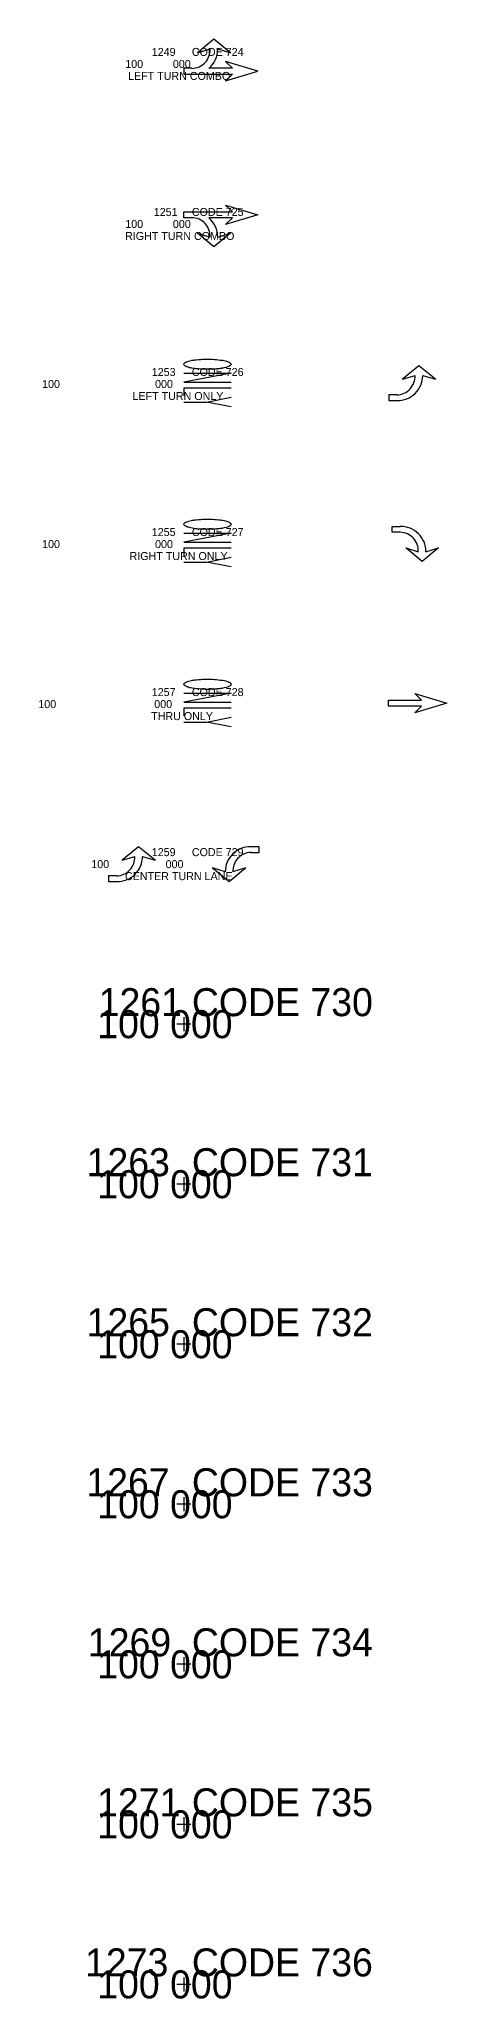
# Model space of a CAD drawing. Extents: x -12 to 6123, y -3 to 1005.
# Drawn here: x 4181.9 to 4232.9, y 518.2 to 763.1 of the extents above; entities that cross this region are included whole.
import ezdxf

# ---------------------------------------------------------------- set-up
doc = ezdxf.new("R2010")
doc.units = 0
for name, color, linetype in [('Default', 7, 'Continuous'), ('Topo_Field Comments', 7, 'Continuous'), ('Topo_PMK Symbols', 7, 'Continuous'), ('Topo_Point Descriptions', 7, 'Continuous'), ('Topo_Point Elevations', 7, 'Continuous'), ('Topo_Point Numbers', 7, 'Continuous')]:
    doc.layers.add(name, color=color, linetype=linetype)

msp = doc.modelspace()

# ---------------------------------------------------------------- linework, layer by layer
at = {"layer": 'Default'}
for p, q in [((4200.88, 640), (4199.12, 640)), ((4200, 640.88), (4200, 639.12)), ((4200.88, 620), (4199.12, 620)), ((4200, 620.88), (4200, 619.12)), ((4200.88, 600), (4199.12, 600)), ((4200, 600.88), (4200, 599.12)), ((4200, 580.88), (4200, 579.12)), ((4200.88, 580), (4199.12, 580)), ((4200, 560.88), (4200, 559.12)), ((4200.88, 560), (4199.12, 560)), ((4200.88, 540), (4199.12, 540)), ((4200, 540.88), (4200, 539.12)), ((4200.88, 520), (4199.12, 520)), ((4200, 520.88), (4200, 519.12))]:
    msp.add_line(p, q, dxfattribs=at)
at = {"layer": 'Topo_PMK Symbols'}
for p, q in [((4201.01, 759.45), (4200, 759.45)), ((4201.01, 740.77), (4200, 740.77)), ((4205.9, 722.47), (4205.9, 722.47)), ((4205.9, 722.47), (4205.9, 722.47)), ((4200, 721.37), (4205.9, 721.37)), ((4205.9, 721.37), (4200, 720.23)), ((4200, 720.23), (4205.9, 720.23)), ((4202.92, 721.84), (4202.92, 721.84)), ((4202.92, 721.84), (4202.92, 721.84)), ((4205.9, 719.49), (4200, 719.49)), ((4200, 719.49), (4200, 718.54)), ((4200, 717.75), (4202.83, 717.75)), ((4202.83, 717.75), (4205.9, 718.34)), ((4205.9, 717.15), (4202.83, 717.75)), ((4226.63, 718.65), (4225.62, 718.65)), ((4200, 701.38), (4205.9, 701.38)), ((4205.9, 701.38), (4200, 700.24)), ((4202.93, 701.84), (4202.93, 701.84)), ((4202.93, 701.84), (4202.93, 701.84)), ((4205.9, 702.47), (4205.9, 702.47)), ((4205.9, 702.47), (4205.9, 702.47)), ((4227.04, 701.47), (4226.03, 701.47)), ((4200, 700.24), (4205.9, 700.24)), ((4205.9, 699.5), (4200, 699.5)), ((4200, 699.5), (4200, 698.54)), ((4202.83, 697.75), (4205.9, 698.35)), ((4200, 697.75), (4202.83, 697.75)), ((4205.9, 697.16), (4202.83, 697.75)), ((4200.01, 681.38), (4205.91, 681.38)), ((4205.91, 681.38), (4200.01, 680.24)), ((4202.93, 681.84), (4202.93, 681.84)), ((4202.93, 681.84), (4202.93, 681.84)), ((4205.91, 682.48), (4205.91, 682.48)), ((4205.91, 682.48), (4205.91, 682.47)), ((4229.72, 680.49), (4228.87, 681.34)), ((4228.87, 681.34), (4232.88, 680.12)), ((4200.01, 680.24), (4205.91, 680.24)), ((4205.91, 679.5), (4200.01, 679.5)), ((4200.01, 679.5), (4200.01, 678.54)), ((4202.84, 677.75), (4205.91, 678.35)), ((4225.59, 680.12), (4225.59, 680.49)), ((4225.59, 680.49), (4229.72, 680.49)), ((4225.59, 679.76), (4225.59, 680.12)), ((4229.72, 679.76), (4225.59, 679.76)), ((4232.88, 680.12), (4228.87, 678.91)), ((4228.87, 678.91), (4229.72, 679.76)), ((4200.01, 677.75), (4202.84, 677.75)), ((4205.91, 677.16), (4202.84, 677.75)), ((4208.39, 661.46), (4209.41, 661.46)), ((4191.61, 658.54), (4190.59, 658.54))]:
    msp.add_line(p, q, dxfattribs=at)
for points in [[(4204.25, 761.88), (4205.82, 761.39), (4203.76, 763.09), (4201.7, 761.39), (4203.28, 761.88)], [(4200, 759.45), (4200, 758.72)], [(4209.23, 759.08), (4205.22, 760.3), (4206.07, 759.45), (4203.11, 759.45)], [(4200, 758.72), (4206.07, 758.72), (4205.22, 757.87), (4209.23, 759.08)], [(4200, 741.5), (4206.07, 741.5), (4205.22, 742.35), (4209.23, 741.14)], [(4200, 740.77), (4200, 741.5)], [(4209.23, 741.14), (4205.22, 739.92), (4206.07, 740.77), (4203.11, 740.77)], [(4204.25, 738.35), (4205.82, 738.83), (4203.76, 737.13), (4201.7, 738.83), (4203.28, 738.35)], [(4202.92, 721.84), (4202.61, 721.84), (4202.22, 721.85), (4202.04, 721.86), (4201.81, 721.88), (4201.55, 721.9), (4201.37, 721.92), (4201.24, 721.95), (4201.01, 721.98), (4200.88, 722.01), (4200.71, 722.04), (4200.53, 722.1), (4200.44, 722.13), (4200.36, 722.16), (4200.22, 722.22), (4200.13, 722.27), (4200.09, 722.3), (4200.04, 722.37), (4200, 722.44), (4200, 722.46), (4200, 722.51), (4200.04, 722.59), (4200.09, 722.62), (4200.13, 722.66), (4200.17, 722.69), (4200.22, 722.72), (4200.27, 722.74), (4200.36, 722.78), (4200.49, 722.83), (4200.57, 722.85), (4200.93, 722.94), (4201.01, 722.96), (4201.24, 723), (4201.37, 723.01), (4201.55, 723.04), (4201.81, 723.06), (4201.95, 723.07), (4202.13, 723.08), (4202.3, 723.1), (4202.57, 723.11), (4202.79, 723.11), (4202.92, 723.11)], [(4202.92, 723.11), (4203.06, 723.11), (4203.28, 723.11), (4203.59, 723.1), (4203.85, 723.08), (4204.08, 723.06), (4204.34, 723.04), (4204.56, 723), (4204.74, 722.98), (4204.87, 722.96), (4205.01, 722.93), (4205.32, 722.85), (4205.36, 722.84), (4205.45, 722.81), (4205.54, 722.78), (4205.62, 722.74), (4205.67, 722.72), (4205.76, 722.66), (4205.8, 722.62), (4205.85, 722.58), (4205.9, 722.47)], [(4205.9, 722.47), (4205.9, 722.42), (4205.85, 722.35), (4205.8, 722.3), (4205.76, 722.27), (4205.63, 722.2), (4205.45, 722.13), (4205.27, 722.08), (4205.01, 722.01), (4204.87, 721.98), (4204.74, 721.96), (4204.56, 721.94), (4204.43, 721.91), (4204.21, 721.89), (4203.94, 721.87), (4203.77, 721.86), (4203.59, 721.85), (4203.32, 721.84), (4203.19, 721.84), (4202.92, 721.84)], [(4229.86, 721.08), (4231.44, 720.59), (4229.38, 722.29), (4227.32, 720.59), (4228.9, 721.08)], [(4225.62, 718.65), (4225.62, 717.92), (4226.63, 717.92)], [(4202.93, 701.84), (4202.62, 701.84), (4202.22, 701.85), (4202.05, 701.86), (4201.82, 701.88), (4201.56, 701.9), (4201.38, 701.92), (4201.25, 701.95), (4201.02, 701.98), (4200.89, 702.01), (4200.72, 702.05), (4200.54, 702.1), (4200.45, 702.13), (4200.36, 702.16), (4200.23, 702.22), (4200.14, 702.27), (4200.09, 702.31), (4200.05, 702.37), (4200, 702.44), (4200, 702.46), (4200, 702.52), (4200.05, 702.59), (4200.09, 702.62), (4200.14, 702.66), (4200.18, 702.69), (4200.23, 702.72), (4200.27, 702.75), (4200.36, 702.78), (4200.49, 702.83), (4200.58, 702.85), (4200.94, 702.94), (4201.02, 702.97), (4201.25, 703), (4201.38, 703.01), (4201.56, 703.04), (4201.82, 703.06), (4201.95, 703.07), (4202.14, 703.08), (4202.31, 703.1), (4202.57, 703.11), (4202.8, 703.11), (4202.93, 703.11)], [(4202.93, 703.11), (4203.07, 703.11), (4203.29, 703.11), (4203.6, 703.1), (4203.86, 703.08), (4204.08, 703.06), (4204.34, 703.04), (4204.57, 703.01), (4204.75, 702.98), (4204.88, 702.97), (4205.02, 702.93), (4205.32, 702.85), (4205.37, 702.84), (4205.45, 702.81), (4205.55, 702.78), (4205.63, 702.75), (4205.68, 702.72), (4205.77, 702.66), (4205.81, 702.62), (4205.86, 702.58), (4205.9, 702.47)], [(4205.9, 702.47), (4205.9, 702.43), (4205.85, 702.35), (4205.8, 702.31), (4205.77, 702.27), (4205.63, 702.2), (4205.45, 702.13), (4205.28, 702.08), (4205.02, 702.02), (4204.88, 701.98), (4204.75, 701.96), (4204.57, 701.94), (4204.43, 701.92), (4204.22, 701.89), (4203.95, 701.87), (4203.77, 701.86), (4203.6, 701.85), (4203.33, 701.84), (4203.19, 701.84), (4202.93, 701.84)], [(4226.03, 701.47), (4226.03, 702.2), (4227.04, 702.2)], [(4230.27, 699.04), (4231.85, 699.53), (4229.79, 697.83), (4227.73, 699.53), (4229.31, 699.04)], [(4202.93, 681.84), (4202.62, 681.84), (4202.23, 681.85), (4202.05, 681.86), (4201.83, 681.89), (4201.57, 681.91), (4201.39, 681.93), (4201.25, 681.95), (4201.03, 681.98), (4200.89, 682.02), (4200.72, 682.05), (4200.54, 682.11), (4200.45, 682.14), (4200.37, 682.17), (4200.24, 682.22), (4200.15, 682.28), (4200.1, 682.31), (4200.06, 682.38), (4200.01, 682.44), (4200.01, 682.46), (4200.01, 682.52), (4200.06, 682.6), (4200.1, 682.63), (4200.15, 682.67), (4200.19, 682.69), (4200.24, 682.73), (4200.28, 682.75), (4200.37, 682.78), (4200.5, 682.84), (4200.59, 682.86), (4200.94, 682.95), (4201.03, 682.97), (4201.25, 683), (4201.39, 683.02), (4201.57, 683.04), (4201.83, 683.06), (4201.96, 683.08), (4202.14, 683.08), (4202.31, 683.1), (4202.58, 683.11), (4202.8, 683.11), (4202.93, 683.11)], [(4202.93, 683.11), (4203.07, 683.11), (4203.3, 683.11), (4203.6, 683.1), (4203.86, 683.08), (4204.09, 683.06), (4204.35, 683.04), (4204.57, 683.01), (4204.75, 682.99), (4204.89, 682.97), (4205.02, 682.94), (4205.33, 682.86), (4205.37, 682.85), (4205.46, 682.81), (4205.55, 682.78), (4205.64, 682.75), (4205.69, 682.73), (4205.77, 682.67), (4205.81, 682.63), (4205.86, 682.58), (4205.91, 682.48)], [(4205.91, 682.47), (4205.91, 682.43), (4205.86, 682.35), (4205.81, 682.31), (4205.77, 682.27), (4205.64, 682.2), (4205.46, 682.13), (4205.28, 682.08), (4205.02, 682.02), (4204.88, 681.98), (4204.75, 681.96), (4204.57, 681.94), (4204.44, 681.92), (4204.22, 681.89), (4203.95, 681.87), (4203.78, 681.86), (4203.6, 681.85), (4203.33, 681.84), (4203.2, 681.84), (4202.93, 681.84)], [(4194.84, 660.97), (4196.41, 660.48), (4194.35, 662.18), (4192.29, 660.48), (4193.87, 660.97)], [(4209.41, 661.46), (4209.41, 662.18), (4208.39, 662.18)], [(4205.16, 659.03), (4203.59, 659.52), (4205.65, 657.82), (4207.71, 659.52), (4206.13, 659.03)], [(4190.59, 658.54), (4190.59, 657.82), (4191.61, 657.82)]]:
    msp.add_lwpolyline(points, dxfattribs=at)
for centre, radius, start, end in [((4200.97, 761.75), 2.31, 271.0837, 3.0008), ((4201.09, 761.87), 3.15, 309.7776, 0.0351), ((4200.97, 738.47), 2.31, 356.9992, 88.9163), ((4201.09, 738.35), 3.15, 359.9649, 50.2224), ((4226.71, 721.08), 3.15, 268.604, 0.0351), ((4226.59, 720.96), 2.31, 271.0837, 3.0008), ((4227.12, 699.04), 3.15, 359.9649, 91.396), ((4227, 699.16), 2.31, 356.9992, 88.9163), ((4208.32, 659.03), 3.15, 88.604, 180.0351), ((4208.44, 659.15), 2.31, 91.0837, 183.0008), ((4191.68, 660.97), 3.15, 268.604, 0.0351), ((4191.56, 660.85), 2.31, 271.0837, 3.0008)]:
    msp.add_arc(centre, radius, start, end, dxfattribs=at)

# ---------------------------------------------------------------- texts
at = {"layer": 'Default'}
for s, p in [('1261', (4189.35, 641)), ('CODE 730', (4201, 641)), ('100 000', (4189.17, 638.25)), ('1263', (4187.84, 621)), ('CODE 731', (4201, 621)), ('100 000', (4189.17, 618.25)), ('1265', (4187.84, 601)), ('CODE 732', (4201, 601)), ('100 000', (4189.17, 598.25)), ('1267', (4187.81, 581)), ('CODE 733', (4201, 581)), ('100 000', (4189.17, 578.25)), ('1269', (4188, 561)), ('CODE 734', (4201, 561)), ('100 000', (4189.17, 558.25)), ('1271', (4189.16, 541)), ('CODE 735', (4201, 541)), ('100 000', (4189.17, 538.25)), ('1273', (4187.65, 521)), ('CODE 736', (4201, 521)), ('100 000', (4189.17, 518.25))]:
    msp.add_text(s, height=3.5, dxfattribs=at).set_placement(p)
at = {"layer": 'Topo_Field Comments'}
for s, p in [('CODE 724', (4201, 761)), ('CODE 725', (4201, 741)), ('CODE 726', (4201, 721)), ('CODE 727', (4201, 701)), ('CODE 728', (4201, 681)), ('CODE 729', (4201, 661))]:
    msp.add_text(s, height=1, dxfattribs=at).set_placement(p)
at = {"layer": 'Topo_Point Descriptions'}
for s, p in [('LEFT TURN COMBO', (4193.02, 758)), ('RIGHT TURN COMBO', (4192.65, 738)), ('LEFT TURN ONLY', (4193.58, 718)), ('RIGHT TURN ONLY', (4193.21, 698)), ('THRU ONLY', (4195.91, 678)), ('CENTER TURN LANE', (4192.64, 658))]:
    msp.add_text(s, height=1, dxfattribs=at).set_placement(p)
at = {"layer": 'Topo_Point Elevations'}
for s, p in [('100          000', (4192.68, 759.5)), ('100          000', (4192.68, 739.5)), ('100                                000', (4182.28, 719.5)), ('100                                000', (4182.28, 699.5)), ('100                                 000', (4181.81, 679.5)), ('100                   000', (4188.43, 659.5))]:
    msp.add_text(s, height=1, dxfattribs=at).set_placement(p)
at = {"layer": 'Topo_Point Numbers'}
for s, p in [('1249', (4195.99, 761)), ('1251', (4196.24, 741)), ('1253', (4195.99, 721)), ('1255', (4195.99, 701)), ('1257', (4195.99, 681)), ('1259', (4195.99, 661))]:
    msp.add_text(s, height=1, dxfattribs=at).set_placement(p)

doc.saveas('drawing.dxf')
